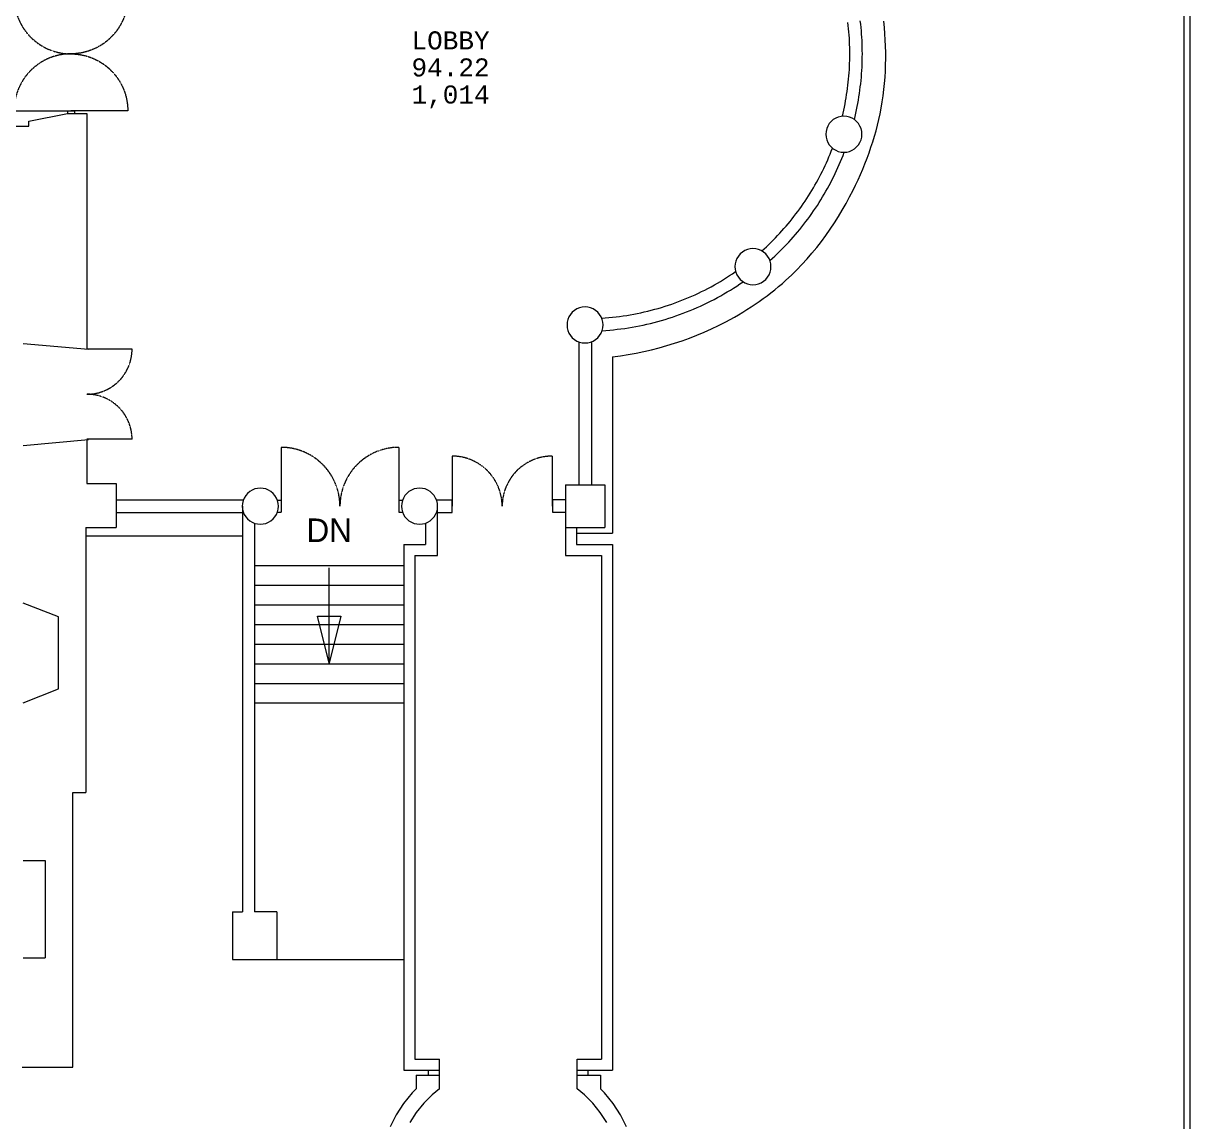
# Model space of a CAD drawing. Extents: x 0 to 84000, y 0 to 59400.
# Drawn here: x 69030 to 83900, y 19845 to 33844 of the extents above; entities that cross this region are included whole.
import ezdxf
from ezdxf.enums import TextEntityAlignment as Align

# ---------------------------------------------------------------- set-up
doc = ezdxf.new("R2010")
doc.units = 0
doc.header["$MEASUREMENT"] = 0
doc.linetypes.add('HIDDEN', pattern=[0.375, 0.25, -0.125])
doc.layers.get('0').update_dxf_attribs({"linetype": 'CONTINUOUS', "lineweight": 0})
for name, color, linetype, lineweight in [('001BUILDING', 7, 'CONTINUOUS', 0), ('001FORMAT', 7, 'CONTINUOUS', 0), ('001PARTITIONING', 5, 'CONTINUOUS', 0), ('RM$TXT', 7, 'CONTINUOUS', 0)]:
    doc.layers.add(name, color=color, linetype=linetype, lineweight=lineweight)
doc.styles.add('MONOTXT', font='monotxt.shx')

# ---------------------------------------------------------------- blocks, each defined once
blk = doc.blocks.new('1HH0214B')
at = {"linetype": 'Continuous'}
for p, q in [((0, 725), (0, 0)), ((1450, 725), (1450, 0))]:
    blk.add_line(p, q, dxfattribs=at)
at = {"linetype": 'HIDDEN'}
for p, q in [((28.463583, 724.440921), (0.000228, 724.999878)), ((56.88305, 722.764928), (28.463583, 724.440921)), ((85.214808, 719.974485), (56.88305, 722.764928)), ((113.41517, 716.073894), (85.214808, 719.974485)), ((141.440655, 711.06917), (113.41517, 716.073894)), ((169.248048, 704.968028), (141.440655, 711.06917)), ((196.794474, 697.779878), (169.248048, 704.968028)), ((224.037456, 689.515802), (196.794474, 697.779878)), ((250.93499, 680.188543), (224.037456, 689.515802)), ((277.445599, 669.812483), (250.93499, 680.188543)), ((303.528408, 658.403621), (277.445599, 669.812483)), ((329.143199, 645.979549), (303.528408, 658.403621)), ((354.250475, 632.559424), (329.143199, 645.979549)), ((378.811522, 618.163938), (354.250475, 632.559424)), ((402.788469, 602.815288), (378.811522, 618.163938)), ((426.144347, 586.537142), (402.788469, 602.815288)), ((1047.211791, 602.815462), (1023.855911, 586.537329)), ((1071.18874, 618.164098), (1047.211791, 602.815462)), ((1095.749789, 632.559571), (1071.18874, 618.164098)), ((1120.857065, 645.979683), (1095.749789, 632.559571)), ((1146.471855, 658.403743), (1120.857065, 645.979683)), ((1172.554663, 669.812592), (1146.471855, 658.403743)), ((1199.065272, 680.18864), (1172.554663, 669.812592)), ((1225.962803, 689.515886), (1199.065272, 680.18864)), ((1253.205784, 697.779951), (1225.962803, 689.515886)), ((1280.752206, 704.96809), (1253.205784, 697.779951)), ((1308.559596, 711.06922), (1280.752206, 704.96809)), ((1336.585077, 716.073934), (1308.559596, 711.06922)), ((1364.785435, 719.974514), (1336.585077, 716.073934)), ((1393.117188, 722.764947), (1364.785435, 719.974514)), ((1421.53665, 724.44093), (1393.117188, 722.764947)), ((1450, 724.999878), (1421.53665, 724.44093)), ((448.84314, 569.354598), (426.144347, 586.537142)), ((470.849851, 551.294151), (448.84314, 569.354598)), ((492.130545, 532.383649), (470.849851, 551.294151)), ((512.652411, 512.65225), (492.130545, 532.383649)), ((532.383803, 492.130378), (512.652411, 512.65225)), ((551.294299, 470.849678), (532.383803, 492.130378)), ((569.354739, 448.842962), (551.294299, 470.849678)), ((586.537276, 426.144163), (569.354739, 448.842962)), ((880.645483, 448.843243), (863.462938, 426.144457)), ((898.70593, 470.849946), (880.645483, 448.843243)), ((917.616432, 492.130633), (898.70593, 470.849946)), ((937.347831, 512.652491), (917.616432, 492.130633)), ((957.869701, 532.383877), (937.347831, 512.652491)), ((979.1504, 551.294365), (957.869701, 532.383877)), ((1001.157114, 569.354799), (979.1504, 551.294365)), ((1023.855911, 586.537329), (1001.157114, 569.354799)), ((602.815415, 402.78828), (586.537276, 426.144163)), ((618.164057, 378.811328), (602.815415, 402.78828)), ((632.559535, 354.250276), (618.164057, 378.811328)), ((645.979652, 329.142996), (632.559535, 354.250276)), ((658.403716, 303.528202), (645.979652, 329.142996)), ((669.81257, 277.445389), (658.403716, 303.528202)), ((791.596448, 303.528558), (780.187582, 277.445757)), ((804.020523, 329.143341), (791.596448, 303.528558)), ((817.440651, 354.250609), (804.020523, 329.143341)), ((831.836139, 378.811648), (817.440651, 354.250609)), ((847.184791, 402.788588), (831.836139, 378.811648)), ((863.462938, 426.144457), (847.184791, 402.788588)), ((680.188622, 250.934776), (669.81257, 277.445389)), ((689.515872, 224.03724), (680.188622, 250.934776)), ((697.77994, 196.794255), (689.515872, 224.03724)), ((704.968082, 169.247827), (697.77994, 196.794255)), ((711.069214, 141.440432), (704.968082, 169.247827)), ((745.032017, 169.248237), (738.930869, 141.44085)), ((752.220173, 196.794654), (745.032017, 169.248237)), ((760.484254, 224.03763), (752.220173, 196.794654)), ((769.811518, 250.935155), (760.484254, 224.03763)), ((780.187582, 277.445757), (769.811518, 250.935155)), ((716.07393, 113.414946), (711.069214, 141.440432)), ((719.974512, 85.214582), (716.07393, 113.414946)), ((722.764946, 56.882823), (719.974512, 85.214582)), ((724.44093, 28.463356), (722.764946, 56.882823)), ((724.999878, 0), (724.44093, 28.463356)), ((725.559088, 28.463805), (725.000122, 0.000455)), ((727.235089, 56.883266), (725.559088, 28.463805)), ((730.025539, 85.215017), (727.235089, 56.883266)), ((733.926138, 113.415373), (730.025539, 85.215017)), ((738.930869, 141.44085), (733.926138, 113.415373))]:
    blk.add_line(p, q, dxfattribs=at)
blk = doc.blocks.new('9HH0214B')
at = {"linetype": 'Continuous'}
for p, q in [((0, 575), (0, 0)), ((1150, 575), (1150, 0))]:
    blk.add_line(p, q, dxfattribs=at)
at = {"linetype": 'HIDDEN'}
for p, q in [((22.574565, 574.556567), (0.000181, 574.999878)), ((45.114141, 573.227332), (22.574565, 574.556567)), ((67.584155, 571.014222), (45.114141, 573.227332)), ((89.949959, 567.92065), (67.584155, 571.014222)), ((112.177066, 563.951386), (89.949959, 567.92065)), ((134.231205, 559.11255), (112.177066, 563.951386)), ((156.078369, 553.411603), (134.231205, 559.11255)), ((177.684871, 546.857336), (156.078369, 553.411603)), ((199.017397, 539.459855), (177.684871, 546.857336)), ((220.043052, 531.230567), (199.017397, 539.459855)), ((240.729417, 522.182159), (220.043052, 531.230567)), ((261.044595, 512.328585), (240.729417, 522.182159)), ((280.957261, 501.685038), (261.044595, 512.328585)), ((300.436711, 490.267929), (280.957261, 501.685038)), ((319.45291, 478.094863), (300.436711, 490.267929)), ((337.976536, 465.184609), (319.45291, 478.094863)), ((355.979027, 451.557075), (337.976536, 465.184609)), ((373.432624, 437.233273), (355.979027, 451.557075)), ((794.021175, 451.557234), (776.567575, 437.233443)), ((812.023668, 465.184758), (794.021175, 451.557234)), ((830.547296, 478.095001), (812.023668, 465.184758)), ((849.563497, 490.268056), (830.547296, 478.095001)), ((869.042948, 501.685155), (849.563497, 490.268056)), ((888.955615, 512.328692), (869.042948, 501.685155)), ((909.270792, 522.182256), (888.955615, 512.328692)), ((929.957156, 531.230653), (909.270792, 522.182256)), ((950.982811, 539.459932), (929.957156, 531.230653)), ((972.315335, 546.857403), (950.982811, 539.459932)), ((993.921835, 553.411661), (972.315335, 546.857403)), ((1015.768997, 559.112598), (993.921835, 553.411661)), ((1037.823133, 563.951425), (1015.768997, 559.112598)), ((1060.050237, 567.920681), (1037.823133, 563.951425)), ((1082.416038, 571.014245), (1060.050237, 567.920681)), ((1104.886048, 573.227347), (1082.416038, 571.014245)), ((1127.42562, 574.556574), (1104.886048, 573.227347)), ((1150, 574.999878), (1127.42562, 574.556574)), ((390.310415, 422.235289), (373.432624, 437.233273)), ((406.586377, 406.586249), (390.310415, 422.235289)), ((422.235412, 390.310283), (406.586377, 406.586249)), ((437.23339, 373.432487), (422.235412, 390.310283)), ((451.557187, 355.978885), (437.23339, 373.432487)), ((465.184716, 337.97639), (451.557187, 355.978885)), ((478.094963, 319.45276), (465.184716, 337.97639)), ((490.268023, 300.436557), (478.094963, 319.45276)), ((501.685126, 280.957103), (490.268023, 300.436557)), ((659.732132, 300.436811), (648.315021, 280.957367)), ((671.9052, 319.453004), (659.732132, 300.436811)), ((684.815454, 337.976624), (671.9052, 319.453004)), ((698.442989, 355.979108), (684.815454, 337.976624)), ((712.766791, 373.4327), (698.442989, 355.979108)), ((727.764775, 390.310485), (712.766791, 373.4327)), ((743.413815, 406.586441), (727.764775, 390.310485)), ((759.68978, 422.23547), (743.413815, 406.586441)), ((776.567575, 437.233443), (759.68978, 422.23547)), ((512.328667, 261.044434), (501.685126, 280.957103)), ((522.182235, 240.729253), (512.328667, 261.044434)), ((531.230636, 220.042885), (522.182235, 240.729253)), ((539.459918, 199.017227), (531.230636, 220.042885)), ((546.857392, 177.6847), (539.459918, 199.017227)), ((553.411652, 156.078195), (546.857392, 177.6847)), ((559.112592, 134.231029), (553.411652, 156.078195)), ((596.588437, 156.078512), (590.887486, 134.231354)), ((603.142708, 177.685009), (596.588437, 156.078512)), ((610.540193, 199.017528), (603.142708, 177.685009)), ((618.769485, 220.043177), (610.540193, 199.017528)), ((627.817895, 240.729536), (618.769485, 220.043177)), ((637.671472, 261.044707), (627.817895, 240.729536)), ((648.315021, 280.957367), (637.671472, 261.044707)), ((563.951421, 112.176889), (559.112592, 134.231029)), ((567.920678, 89.94978), (563.951421, 112.176889)), ((571.014243, 67.583976), (567.920678, 89.94978)), ((573.227346, 45.113961), (571.014243, 67.583976)), ((574.556574, 22.574385), (573.227346, 45.113961)), ((574.999878, 0), (574.556574, 22.574385)), ((575.44344, 22.574741), (575.000122, 0.000361)), ((576.772682, 45.114312), (575.44344, 22.574741)), ((578.985798, 67.584321), (576.772682, 45.114312)), ((582.079375, 89.950119), (578.985798, 67.584321)), ((586.048645, 112.177221), (582.079375, 89.950119)), ((590.887486, 134.231354), (586.048645, 112.177221))]:
    blk.add_line(p, q, dxfattribs=at)
blk = doc.blocks.new('11HH0214B')
at = {"linetype": 'Continuous'}
for p, q in [((0, 750), (0, 0)), ((1500, 750), (1500, 0))]:
    blk.add_line(p, q, dxfattribs=at)
at = {"linetype": 'HIDDEN'}
for p, q in [((29.445086, 749.421646), (0.000235, 749.999878)), ((58.844535, 747.687861), (29.445086, 749.421646)), ((88.15325, 744.801196), (58.844535, 747.687861)), ((117.326039, 740.766102), (88.15325, 744.801196)), ((1411.847001, 744.801226), (1382.674217, 740.766142)), ((1441.155711, 747.687881), (1411.847001, 744.801226)), ((1470.555155, 749.421656), (1441.155711, 747.687881)), ((1500, 749.999878), (1470.555155, 749.421656)), ((146.31792, 735.5888), (117.326039, 740.766102)), ((175.084189, 729.277275), (146.31792, 735.5888)), ((203.580491, 721.841257), (175.084189, 729.277275)), ((231.762887, 713.292213), (203.580491, 721.841257)), ((259.587922, 703.643324), (231.762887, 713.292213)), ((287.012691, 692.909469), (259.587922, 703.643324)), ((313.994907, 681.107198), (287.012691, 692.909469)), ((340.492966, 668.25471), (313.994907, 681.107198)), ((366.46601, 654.371821), (340.492966, 668.25471)), ((391.87399, 639.479939), (366.46601, 654.371821)), ((416.677729, 623.602026), (391.87399, 639.479939)), ((440.838982, 606.762564), (416.677729, 623.602026)), ((464.320493, 588.987519), (440.838982, 606.762564)), ((1059.161285, 606.762758), (1035.679771, 588.987726)), ((1083.32254, 623.602206), (1059.161285, 606.762758)), ((1108.126281, 639.480105), (1083.32254, 623.602206)), ((1133.534262, 654.371974), (1108.126281, 639.480105)), ((1159.507306, 668.254849), (1133.534262, 654.371974)), ((1186.005366, 681.107324), (1159.507306, 668.254849)), ((1212.987581, 692.909582), (1186.005366, 681.107324)), ((1240.412349, 703.643424), (1212.987581, 692.909582)), ((1268.237381, 713.2923), (1240.412349, 703.643424)), ((1296.419775, 721.841332), (1268.237381, 713.2923)), ((1324.916074, 729.277338), (1296.419775, 721.841332)), ((1353.68234, 735.588852), (1324.916074, 729.277338)), ((1382.674217, 740.766142), (1353.68234, 735.588852)), ((487.086055, 570.304297), (464.320493, 588.987519)), ((509.100567, 550.741709), (487.086055, 570.304297)), ((530.330083, 530.329916), (509.100567, 550.741709)), ((550.741868, 509.100394), (530.330083, 530.329916)), ((570.30445, 487.085876), (550.741868, 509.100394)), ((588.987664, 464.320308), (570.30445, 487.085876)), ((606.762702, 440.838791), (588.987664, 464.320308)), ((911.012565, 464.320599), (893.237519, 440.839096)), ((929.695787, 487.086154), (911.012565, 464.320599)), ((949.258375, 509.100658), (929.695787, 487.086154)), ((969.670167, 530.330166), (949.258375, 509.100658)), ((990.899688, 550.741944), (969.670167, 530.330166)), ((1012.914204, 570.304519), (990.899688, 550.741944)), ((1035.679771, 588.987726), (1012.914204, 570.304519)), ((623.602157, 416.677534), (606.762702, 440.838791)), ((639.480062, 391.87379), (623.602157, 416.677534)), ((654.371936, 366.465805), (639.480062, 391.87379)), ((668.254817, 340.492756), (654.371936, 366.465805)), ((681.107297, 313.994693), (668.254817, 340.492756)), ((692.909559, 287.012473), (681.107297, 313.994693)), ((818.892873, 313.995062), (807.090598, 287.012854)), ((831.745365, 340.493113), (818.892873, 313.995062)), ((845.628256, 366.466149), (831.745365, 340.493113)), ((860.520141, 391.874121), (845.628256, 366.466149)), ((876.398056, 416.677852), (860.520141, 391.874121)), ((893.237519, 440.839096), (876.398056, 416.677852)), ((703.643406, 259.587701), (692.909559, 287.012473)), ((713.292286, 231.762663), (703.643406, 259.587701)), ((721.841321, 203.580265), (713.292286, 231.762663)), ((729.27733, 175.08396), (721.841321, 203.580265)), ((735.588846, 146.317689), (729.27733, 175.08396)), ((770.722772, 175.084384), (764.41124, 146.318122)), ((778.158796, 203.580678), (770.722772, 175.084384)), ((786.707845, 231.763066), (778.158796, 203.580678)), ((796.356739, 259.588093), (786.707845, 231.763066)), ((807.090598, 287.012854), (796.356739, 259.588093)), ((740.766139, 117.325806), (735.588846, 146.317689)), ((744.801224, 88.153016), (740.766139, 117.325806)), ((747.68788, 58.8443), (744.801224, 88.153016)), ((749.421656, 29.444851), (747.68788, 58.8443)), ((749.999878, 0), (749.421656, 29.444851)), ((750.578363, 29.445316), (750.000122, 0.000471)), ((752.312156, 58.844758), (750.578363, 29.445316)), ((755.19883, 88.153466), (752.312156, 58.844758)), ((759.233931, 117.326248), (755.19883, 88.153466)), ((764.41124, 146.318122), (759.233931, 117.326248))]:
    blk.add_line(p, q, dxfattribs=at)

msp = doc.modelspace()

# ---------------------------------------------------------------- linework, layer by layer
at = {"layer": '001BUILDING', "linetype": 'Continuous'}
for p, q in [((79547, 33815), (79543, 33855)), ((79551, 33775), (79547, 33815)), ((79555, 33735), (79551, 33775)), ((79706, 33834), (79701, 33876)), ((79710, 33792), (79706, 33834)), ((79714, 33750), (79710, 33792)), ((80008, 33791), (80000, 33870)), ((80014, 33712), (80008, 33791)), ((79558, 33695), (79555, 33735)), ((79561, 33655), (79558, 33695)), ((79563, 33615), (79561, 33655)), ((79564, 33575), (79563, 33615)), ((79718, 33708), (79714, 33750)), ((79720, 33666), (79718, 33708)), ((79723, 33624), (79720, 33666)), ((79724, 33581), (79723, 33624)), ((80019, 33633), (80014, 33712)), ((80023, 33553), (80019, 33633)), ((79566, 33535), (79564, 33575)), ((79566, 33495), (79566, 33535)), ((79567, 33455), (79566, 33495)), ((79726, 33539), (79724, 33581)), ((79726, 33497), (79726, 33539)), ((79727, 33455), (79726, 33497)), ((80025, 33474), (80023, 33553)), ((80025, 33395), (80025, 33474)), ((79563, 33294), (79564, 33334)), ((79564, 33334), (79566, 33374)), ((79566, 33414), (79567, 33455)), ((79566, 33374), (79566, 33414)), ((79723, 33286), (79724, 33328)), ((79724, 33328), (79726, 33370)), ((79726, 33412), (79727, 33455)), ((79726, 33370), (79726, 33412)), ((80020, 33236), (80023, 33315)), ((80023, 33315), (80025, 33395)), ((79551, 33134), (79555, 33174)), ((79555, 33174), (79558, 33214)), ((79558, 33214), (79561, 33254)), ((79561, 33254), (79563, 33294)), ((79714, 33159), (79718, 33201)), ((79718, 33201), (79720, 33243)), ((79720, 33243), (79723, 33286)), ((80016, 33157), (80020, 33236)), ((79532, 32975), (79538, 33015)), ((79538, 33015), (79543, 33054)), ((79543, 33054), (79547, 33094)), ((79547, 33094), (79551, 33134)), ((79696, 32991), (79701, 33033)), ((79701, 33033), (79706, 33075)), ((79706, 33075), (79710, 33117)), ((79710, 33117), (79714, 33159)), ((80001, 32999), (80009, 33078)), ((80009, 33078), (80016, 33157)), ((79513, 32856), (79520, 32896)), ((79520, 32896), (79526, 32935)), ((79526, 32935), (79532, 32975)), ((79670, 32824), (79677, 32866)), ((79677, 32866), (79684, 32907)), ((79684, 32907), (79690, 32949)), ((79690, 32949), (79696, 32991)), ((79979, 32842), (79991, 32921)), ((79991, 32921), (80001, 32999)), ((69592, 32730), (69592, 32695)), ((69592, 32730), (69682, 32730)), ((69682, 32730), (69682, 32695)), ((79481, 32699), (79490, 32738)), ((79490, 32738), (79498, 32777)), ((79498, 32777), (79506, 32817)), ((79506, 32817), (79513, 32856)), ((79645, 32700), (79654, 32741)), ((79654, 32741), (79662, 32782)), ((79662, 32782), (79670, 32824)), ((79952, 32692), (79966, 32764)), ((79966, 32764), (79979, 32842)), ((79966, 32764), (79966, 32764)), ((69102, 32595), (69592, 32695)), ((69102, 32535), (69102, 32595)), ((69592, 32695), (69842, 32695)), ((69842, 32695), (69842, 29690)), ((79305, 32566), (79286, 32535)), ((79329, 32593), (79305, 32566)), ((79356, 32617), (79329, 32593)), ((79387, 32636), (79356, 32617)), ((79420, 32649), (79387, 32636)), ((79455, 32658), (79420, 32649)), ((79491, 32661), (79455, 32658)), ((79472, 32660), (79481, 32699)), ((79527, 32658), (79491, 32661)), ((79562, 32649), (79527, 32658)), ((79596, 32636), (79562, 32649)), ((79627, 32617), (79596, 32636)), ((79626, 32617), (79636, 32658)), ((79654, 32593), (79627, 32617)), ((79636, 32658), (79645, 32700)), ((79677, 32566), (79654, 32593)), ((79696, 32535), (79677, 32566)), ((79919, 32548), (79936, 32620)), ((79936, 32620), (79952, 32692)), ((68932, 32535), (69102, 32535)), ((79264, 32467), (79261, 32431)), ((79261, 32431), (79264, 32395)), ((79273, 32502), (79264, 32467)), ((79286, 32535), (79273, 32502)), ((79710, 32502), (79696, 32535)), ((79719, 32467), (79710, 32502)), ((79721, 32431), (79719, 32467)), ((79719, 32395), (79721, 32431)), ((79881, 32405), (79901, 32476)), ((79901, 32476), (79919, 32548)), ((79264, 32395), (79273, 32360)), ((79273, 32360), (79286, 32326)), ((79286, 32326), (79305, 32296)), ((79305, 32296), (79329, 32268)), ((79329, 32268), (79356, 32245)), ((79627, 32245), (79654, 32268)), ((79654, 32268), (79677, 32296)), ((79677, 32296), (79696, 32326)), ((79696, 32326), (79710, 32360)), ((79710, 32360), (79719, 32395)), ((79837, 32264), (79859, 32334)), ((79859, 32334), (79881, 32405)), ((79285, 32104), (79301, 32141)), ((79301, 32141), (79316, 32178)), ((79316, 32178), (79331, 32216)), ((79331, 32216), (79345, 32253)), ((79356, 32245), (79387, 32226)), ((79387, 32226), (79420, 32212)), ((79420, 32212), (79455, 32204)), ((79450, 32083), (79466, 32122)), ((79455, 32204), (79491, 32201)), ((79466, 32122), (79482, 32161)), ((79482, 32161), (79497, 32201)), ((79491, 32201), (79527, 32204)), ((79527, 32204), (79562, 32212)), ((79562, 32212), (79596, 32226)), ((79596, 32226), (79627, 32245)), ((79760, 32055), (79787, 32124)), ((79787, 32124), (79813, 32194)), ((79813, 32194), (79837, 32264)), ((79217, 31959), (79235, 31995)), ((79235, 31995), (79252, 32031)), ((79252, 32031), (79268, 32068)), ((79268, 32068), (79285, 32104)), ((79398, 31967), (79416, 32006)), ((79416, 32006), (79433, 32044)), ((79433, 32044), (79450, 32083)), ((79703, 31918), (79733, 31986)), ((79733, 31986), (79760, 32055)), ((79143, 31817), (79162, 31852)), ((79162, 31852), (79181, 31888)), ((79181, 31888), (79199, 31923)), ((79199, 31923), (79217, 31959)), ((79324, 31815), (79343, 31853)), ((79343, 31853), (79362, 31891)), ((79362, 31891), (79380, 31929)), ((79380, 31929), (79398, 31967)), ((79641, 31783), (79673, 31850)), ((79673, 31850), (79703, 31918)), ((79040, 31645), (79061, 31679)), ((79061, 31679), (79082, 31713)), ((79082, 31713), (79103, 31747)), ((79103, 31747), (79123, 31782)), ((79123, 31782), (79143, 31817)), ((79242, 31668), (79263, 31704)), ((79263, 31704), (79283, 31741)), ((79283, 31741), (79304, 31778)), ((79304, 31778), (79324, 31815)), ((79565, 31631), (79609, 31716)), ((79609, 31716), (79641, 31783)), ((79609, 31716), (79609, 31716)), ((78951, 31511), (78974, 31544)), ((78974, 31544), (78996, 31577)), ((78996, 31577), (79018, 31611)), ((79018, 31611), (79040, 31645)), ((79129, 31489), (79153, 31524)), ((79153, 31524), (79176, 31559)), ((79176, 31559), (79198, 31595)), ((79198, 31595), (79220, 31631)), ((79220, 31631), (79242, 31668)), ((79471, 31463), (79519, 31546)), ((79519, 31546), (79565, 31631)), ((78831, 31351), (78855, 31382)), ((78855, 31382), (78880, 31414)), ((78880, 31414), (78904, 31446)), ((78904, 31446), (78928, 31479)), ((78928, 31479), (78951, 31511)), ((79032, 31350), (79057, 31384)), ((79057, 31384), (79082, 31419)), ((79082, 31419), (79106, 31454)), ((79106, 31454), (79129, 31489)), ((79370, 31300), (79421, 31381)), ((79421, 31381), (79471, 31463)), ((78701, 31198), (78728, 31228)), ((78728, 31228), (78754, 31258)), ((78754, 31258), (78780, 31289)), ((78780, 31289), (78805, 31320)), ((78805, 31320), (78831, 31351)), ((78928, 31217), (78955, 31250)), ((78955, 31250), (78981, 31283)), ((78981, 31283), (79007, 31317)), ((79007, 31317), (79032, 31350)), ((79316, 31220), (79370, 31300)), ((78563, 31053), (78591, 31081)), ((78591, 31081), (78619, 31110)), ((78619, 31110), (78647, 31139)), ((78647, 31139), (78674, 31168)), ((78674, 31168), (78701, 31198)), ((78790, 31057), (78818, 31089)), ((78818, 31089), (78846, 31120)), ((78846, 31120), (78874, 31152)), ((78874, 31152), (78901, 31184)), ((78901, 31184), (78928, 31217)), ((79204, 31064), (79261, 31141)), ((79261, 31141), (79316, 31220)), ((78197, 30929), (78170, 30905)), ((78228, 30948), (78197, 30929)), ((78261, 30961), (78228, 30948)), ((78296, 30970), (78261, 30961)), ((78332, 30973), (78296, 30970)), ((78368, 30970), (78332, 30973)), ((78403, 30961), (78368, 30970)), ((78437, 30948), (78403, 30961)), ((78467, 30929), (78437, 30948)), ((78446, 30943), (78475, 30970)), ((78495, 30905), (78467, 30929)), ((78475, 30970), (78505, 30997)), ((78505, 30997), (78534, 31025)), ((78534, 31025), (78563, 31053)), ((78642, 30907), (78672, 30936)), ((78672, 30936), (78702, 30966)), ((78702, 30966), (78732, 30996)), ((78732, 30996), (78761, 31027)), ((78761, 31027), (78790, 31057)), ((79084, 30914), (79145, 30988)), ((79145, 30988), (79204, 31064)), ((78113, 30814), (78105, 30779)), ((78127, 30847), (78113, 30814)), ((78146, 30878), (78127, 30847)), ((78170, 30905), (78146, 30878)), ((78518, 30878), (78495, 30905)), ((78537, 30847), (78518, 30878)), ((78551, 30814), (78537, 30847)), ((78549, 30820), (78580, 30849)), ((78559, 30779), (78551, 30814)), ((78580, 30849), (78611, 30877)), ((78611, 30877), (78642, 30907)), ((78957, 30771), (79022, 30842)), ((79022, 30842), (79084, 30914)), ((78035, 30628), (78073, 30653)), ((78073, 30653), (78111, 30679)), ((78105, 30779), (78102, 30743)), ((78102, 30743), (78105, 30707)), ((78105, 30707), (78113, 30672)), ((78113, 30672), (78127, 30638)), ((78127, 30638), (78146, 30608)), ((78518, 30608), (78537, 30638)), ((78537, 30638), (78551, 30672)), ((78551, 30672), (78559, 30707)), ((78562, 30743), (78559, 30779)), ((78559, 30707), (78562, 30743)), ((78753, 30570), (78823, 30635)), ((78823, 30635), (78891, 30702)), ((78891, 30702), (78957, 30771)), ((77759, 30466), (77800, 30487)), ((77800, 30487), (77840, 30510)), ((77840, 30510), (77880, 30532)), ((77880, 30532), (77919, 30555)), ((77919, 30555), (77958, 30579)), ((77958, 30579), (77997, 30603)), ((77997, 30603), (78035, 30628)), ((78086, 30470), (78127, 30496)), ((78127, 30496), (78167, 30523)), ((78146, 30608), (78170, 30580)), ((78167, 30523), (78206, 30550)), ((78170, 30580), (78197, 30557)), ((78197, 30557), (78228, 30538)), ((78228, 30538), (78261, 30524)), ((78261, 30524), (78296, 30516)), ((78296, 30516), (78332, 30513)), ((78332, 30513), (78368, 30516)), ((78368, 30516), (78403, 30524)), ((78403, 30524), (78437, 30538)), ((78437, 30538), (78467, 30557)), ((78467, 30557), (78495, 30580)), ((78495, 30580), (78518, 30608)), ((78611, 30449), (78659, 30488)), ((78659, 30488), (78707, 30529)), ((78707, 30529), (78753, 30570)), ((78753, 30570), (78753, 30570)), ((77469, 30331), (77512, 30349)), ((77512, 30349), (77554, 30367)), ((77554, 30367), (77595, 30385)), ((77595, 30385), (77637, 30405)), ((77637, 30405), (77678, 30425)), ((77678, 30425), (77719, 30445)), ((77719, 30445), (77759, 30466)), ((77836, 30326), (77879, 30348)), ((77879, 30348), (77921, 30372)), ((77921, 30372), (77963, 30395)), ((77963, 30395), (78004, 30420)), ((78004, 30420), (78045, 30445)), ((78045, 30445), (78086, 30470)), ((78412, 30298), (78463, 30335)), ((78463, 30335), (78513, 30372)), ((78513, 30372), (78562, 30410)), ((78562, 30410), (78611, 30449)), ((76056, 30186), (76029, 30162)), ((76087, 30205), (76056, 30186)), ((76121, 30218), (76087, 30205)), ((76156, 30227), (76121, 30218)), ((76192, 30230), (76156, 30227)), ((76228, 30227), (76192, 30230)), ((76263, 30218), (76228, 30227)), ((76296, 30205), (76263, 30218)), ((76327, 30186), (76296, 30205)), ((76354, 30162), (76327, 30186)), ((76991, 30176), (77036, 30187)), ((77036, 30187), (77080, 30199)), ((77080, 30199), (77124, 30211)), ((77124, 30211), (77168, 30224)), ((77168, 30224), (77212, 30238)), ((77212, 30238), (77255, 30252)), ((77255, 30252), (77298, 30266)), ((77298, 30266), (77341, 30282)), ((77341, 30282), (77384, 30298)), ((77384, 30298), (77427, 30314)), ((77427, 30314), (77469, 30331)), ((77531, 30183), (77575, 30202)), ((77575, 30202), (77620, 30221)), ((77620, 30221), (77663, 30241)), ((77663, 30241), (77707, 30261)), ((77707, 30261), (77750, 30282)), ((77750, 30282), (77793, 30303)), ((77793, 30303), (77836, 30326)), ((78203, 30162), (78256, 30195)), ((78256, 30195), (78309, 30229)), ((78309, 30229), (78361, 30263)), ((78361, 30263), (78412, 30298)), ((75973, 30071), (75964, 30036)), ((75987, 30104), (75973, 30071)), ((76006, 30135), (75987, 30104)), ((76029, 30162), (76006, 30135)), ((76378, 30135), (76354, 30162)), ((76397, 30104), (76378, 30135)), ((76410, 30071), (76397, 30104)), ((76405, 30086), (76450, 30090)), ((76419, 30036), (76410, 30071)), ((76450, 30090), (76496, 30093)), ((76496, 30093), (76541, 30098)), ((76541, 30098), (76587, 30103)), ((76587, 30103), (76632, 30109)), ((76632, 30109), (76677, 30115)), ((76677, 30115), (76723, 30122)), ((76723, 30122), (76768, 30129)), ((76768, 30129), (76813, 30137)), ((76813, 30137), (76858, 30146)), ((76858, 30146), (76902, 30155)), ((76902, 30155), (76947, 30165)), ((76947, 30165), (76991, 30176)), ((77074, 30032), (77121, 30044)), ((77121, 30044), (77167, 30057)), ((77167, 30057), (77213, 30071)), ((77213, 30071), (77259, 30085)), ((77259, 30085), (77305, 30100)), ((77305, 30100), (77351, 30115)), ((77351, 30115), (77396, 30131)), ((77396, 30131), (77441, 30148)), ((77441, 30148), (77486, 30165)), ((77486, 30165), (77531, 30183)), ((77895, 29994), (77985, 30039)), ((77985, 30039), (78040, 30069)), ((77985, 30039), (77985, 30039)), ((78040, 30069), (78095, 30099)), ((78095, 30099), (78149, 30130)), ((78149, 30130), (78203, 30162)), ((75964, 30036), (75962, 30000)), ((75962, 30000), (75964, 29964)), ((75964, 29964), (75973, 29929)), ((75973, 29929), (75987, 29895)), ((75987, 29895), (76006, 29865)), ((76378, 29865), (76397, 29895)), ((76397, 29895), (76410, 29929)), ((76410, 29929), (76419, 29964)), ((76410, 29926), (76458, 29930)), ((76422, 30000), (76419, 30036)), ((76419, 29964), (76422, 30000)), ((76458, 29930), (76506, 29934)), ((76506, 29934), (76554, 29938)), ((76554, 29938), (76601, 29944)), ((76601, 29944), (76649, 29949)), ((76649, 29949), (76697, 29956)), ((76697, 29956), (76745, 29963)), ((76745, 29963), (76792, 29971)), ((76792, 29971), (76839, 29980)), ((76839, 29980), (76887, 29989)), ((76887, 29989), (76934, 29999)), ((76934, 29999), (76981, 30009)), ((76981, 30009), (77028, 30020)), ((77028, 30020), (77074, 30032)), ((77617, 29870), (77711, 29909)), ((77711, 29909), (77803, 29950)), ((77803, 29950), (77895, 29994)), ((69030, 29765), (69860, 29690)), ((76006, 29865), (76029, 29837)), ((76029, 29837), (76056, 29814)), ((76056, 29814), (76087, 29795)), ((76087, 29795), (76121, 29781)), ((76112, 29784), (76112, 27960)), ((76121, 29781), (76156, 29773)), ((76156, 29773), (76192, 29770)), ((76192, 29770), (76228, 29773)), ((76228, 29773), (76263, 29781)), ((76263, 29781), (76296, 29795)), ((76272, 29784), (76272, 27960)), ((76296, 29795), (76327, 29814)), ((76327, 29814), (76354, 29837)), ((76354, 29837), (76378, 29865)), ((77235, 29737), (77332, 29767)), ((77332, 29767), (77428, 29799)), ((77428, 29799), (77523, 29833)), ((77523, 29833), (77617, 29870)), ((76543, 29593), (76643, 29607)), ((76543, 29593), (76543, 27345)), ((76643, 29607), (76743, 29623)), ((76743, 29623), (76842, 29641)), ((76842, 29641), (76941, 29661)), ((76941, 29661), (77039, 29684)), ((77039, 29684), (77137, 29709)), ((77137, 29709), (77235, 29737)), ((69030, 28465), (69860, 28540)), ((69842, 28540), (69842, 27980)), ((69842, 27980), (70212, 27980)), ((70212, 27980), (70212, 27420)), ((75942, 27960), (76442, 27960)), ((75942, 27960), (75942, 27420)), ((76442, 27960), (76442, 27420)), ((71866, 27825), (71847, 27794)), ((71889, 27852), (71866, 27825)), ((71916, 27876), (71889, 27852)), ((71947, 27895), (71916, 27876)), ((71981, 27909), (71947, 27895)), ((72016, 27917), (71981, 27909)), ((72052, 27920), (72016, 27917)), ((72088, 27917), (72052, 27920)), ((72123, 27909), (72088, 27917)), ((72156, 27895), (72123, 27909)), ((72187, 27876), (72156, 27895)), ((72214, 27852), (72187, 27876)), ((72238, 27825), (72214, 27852)), ((72257, 27794), (72238, 27825)), ((73896, 27825), (73877, 27794)), ((73919, 27852), (73896, 27825)), ((73946, 27876), (73919, 27852)), ((73977, 27895), (73946, 27876)), ((74011, 27909), (73977, 27895)), ((74046, 27917), (74011, 27909)), ((74082, 27920), (74046, 27917)), ((74118, 27917), (74082, 27920)), ((74153, 27909), (74118, 27917)), ((74186, 27895), (74153, 27909)), ((74217, 27876), (74186, 27895)), ((74244, 27852), (74217, 27876)), ((74268, 27825), (74244, 27852)), ((74287, 27794), (74268, 27825)), ((70212, 27770), (71836, 27770)), ((71824, 27726), (71822, 27690)), ((71822, 27690), (71824, 27654)), ((71833, 27761), (71824, 27726)), ((71824, 27690), (71824, 22519)), ((71847, 27794), (71833, 27761)), ((72270, 27761), (72257, 27794)), ((72269, 27765), (72317, 27765)), ((72279, 27726), (72270, 27761)), ((72282, 27690), (72279, 27726)), ((72279, 27654), (72282, 27690)), ((72317, 27690), (72317, 27615)), ((73817, 27765), (73864, 27765)), ((73817, 27765), (73817, 27615)), ((73854, 27726), (73852, 27690)), ((73852, 27690), (73854, 27654)), ((73863, 27761), (73854, 27726)), ((73877, 27794), (73863, 27761)), ((74300, 27761), (74287, 27794)), ((74297, 27770), (74497, 27770)), ((74309, 27726), (74300, 27761)), ((74312, 27690), (74309, 27726)), ((74309, 27654), (74312, 27690)), ((74309, 27060), (74309, 27690)), ((74497, 27610), (74497, 27770)), ((75782, 27610), (75782, 27770)), ((75942, 27770), (75782, 27770)), ((70212, 27610), (71824, 27610)), ((71824, 27654), (71833, 27619)), ((71833, 27619), (71847, 27585)), ((71847, 27585), (71866, 27555)), ((71866, 27555), (71889, 27527)), ((71889, 27527), (71916, 27504)), ((72187, 27504), (72214, 27527)), ((72214, 27527), (72238, 27555)), ((72238, 27555), (72257, 27585)), ((72257, 27585), (72270, 27619)), ((72269, 27615), (72317, 27615)), ((72270, 27619), (72279, 27654)), ((73817, 27615), (73864, 27615)), ((73854, 27654), (73863, 27619)), ((73863, 27619), (73877, 27585)), ((73877, 27585), (73896, 27555)), ((73896, 27555), (73919, 27527)), ((73919, 27527), (73946, 27504)), ((74217, 27504), (74244, 27527)), ((74244, 27527), (74268, 27555)), ((74268, 27555), (74287, 27585)), ((74287, 27585), (74300, 27619)), ((74300, 27619), (74309, 27654)), ((74309, 27610), (74497, 27610)), ((75942, 27610), (75782, 27610)), ((69829, 27420), (70212, 27420)), ((69829, 27420), (69829, 24041)), ((71916, 27504), (71947, 27485)), ((71947, 27485), (71981, 27471)), ((71977, 27472), (71977, 22519)), ((71981, 27471), (72016, 27463)), ((72016, 27463), (72052, 27460)), ((72052, 27460), (72088, 27463)), ((72088, 27463), (72123, 27471)), ((72123, 27471), (72156, 27485)), ((72156, 27485), (72187, 27504)), ((73946, 27504), (73977, 27485)), ((73977, 27485), (74011, 27471)), ((74011, 27471), (74046, 27463)), ((74046, 27463), (74082, 27460)), ((74082, 27460), (74118, 27463)), ((74118, 27463), (74153, 27471)), ((74153, 27471), (74186, 27485)), ((74157, 27472), (74157, 27200)), ((74186, 27485), (74217, 27504)), ((75942, 27420), (76442, 27420)), ((75942, 27420), (75942, 27060)), ((76082, 27420), (76082, 27200)), ((69829, 27310), (71824, 27310)), ((76082, 27345), (76543, 27345)), ((73883, 27200), (73883, 20500)), ((73883, 27200), (74157, 27200)), ((76082, 27200), (76543, 27200)), ((76543, 27200), (76543, 20500)), ((71977, 26932), (73883, 26932)), ((74023, 27060), (74023, 20640)), ((74023, 27060), (74309, 27060)), ((75942, 27060), (76403, 27060)), ((76403, 27060), (76403, 20640)), ((72930, 25690), (72930, 26903)), ((71977, 26682), (73883, 26682)), ((69477, 26280), (69030, 26455)), ((71977, 26432), (73883, 26432)), ((69477, 25360), (69477, 26280)), ((71977, 26182), (73883, 26182)), ((71977, 25932), (73883, 25932)), ((71977, 25682), (73883, 25682)), ((71977, 25432), (73883, 25432)), ((69030, 25185), (69477, 25360)), ((71977, 25182), (73883, 25182)), ((69662, 20541), (69662, 24041)), ((69662, 24041), (69829, 24041)), ((69030, 23175), (69310, 23175)), ((69310, 23175), (69310, 21935)), ((71697, 22519), (71824, 22519)), ((71697, 22519), (71697, 21913)), ((72263, 22519), (71977, 22519)), ((72263, 22519), (72263, 21913)), ((69030, 21935), (69310, 21935)), ((71697, 21913), (72125, 21913)), ((72125, 21913), (73883, 21913)), ((69016, 20541), (69662, 20541)), ((74023, 20640), (74336, 20640)), ((74336, 20262), (74336, 20640)), ((76090, 20262), (76090, 20640)), ((76090, 20640), (76403, 20640)), ((73883, 20500), (74327, 20500)), ((74038, 20440), (74038, 20265)), ((74038, 20440), (74336, 20440)), ((74196, 20440), (74196, 20500)), ((76090, 20440), (76388, 20440)), ((76100, 20500), (76543, 20500)), ((76230, 20440), (76230, 20500)), ((76388, 20440), (76388, 20265)), ((74038, 20265), (73987, 20214)), ((74336, 20262), (74243, 20187)), ((76184, 20187), (76090, 20262)), ((76440, 20214), (76388, 20265)), ((73879, 20079), (73784, 19934)), ((73987, 20214), (73879, 20079)), ((74136, 20080), (74040, 19962)), ((74243, 20187), (74136, 20080)), ((76291, 20080), (76184, 20187)), ((76386, 19962), (76291, 20080)), ((76548, 20079), (76440, 20214)), ((76642, 19934), (76548, 20079)), ((73784, 19934), (73706, 19781)), ((74040, 19962), (73958, 19834)), ((76469, 19834), (76386, 19962)), ((76721, 19781), (76642, 19934))]:
    msp.add_line(p, q, dxfattribs=at)
msp.add_polyline3d([(72930, 25690, 0), (72780, 26290, 0), (73080, 26290, 0)], close=True, dxfattribs=at)
at = {"layer": '001FORMAT', "linetype": 'Continuous'}
for p, q in [((83825, 59225), (83825, 175)), ((83900, 59300), (83900, 100))]:
    msp.add_line(p, q, dxfattribs=at)

# ---------------------------------------------------------------- block references
at = {"layer": '001PARTITIONING', "linetype": 'Continuous', "xscale": 0.999998, "zscale": 0.999998}
for name, p, yscale, rotation in [('1HH0214B', (69637, 32730), 0.999998, 90), ('1HH0214B', (69637, 32730), -0.999998, 90.000154), ('9HH0214B', (69842, 29692), 0.999998, 270)]:
    msp.add_blockref(name, p, dxfattribs=dict(at, yscale=yscale, rotation=rotation))
at = {"layer": '001PARTITIONING', "linetype": 'Continuous'}
for p, xscale, yscale, zscale in [((72317, 27690), 0.999998, 0.999998, 0.999998), ((74497, 27690), 0.8504935999999998, 0.8504935999999998, 0.8504935999999998)]:
    msp.add_blockref('11HH0214B', p, dxfattribs=dict(at, xscale=xscale, yscale=yscale, zscale=zscale))

# ---------------------------------------------------------------- texts
at = {"layer": '001BUILDING', "linetype": 'Continuous'}
msp.add_text('DN', height=300, dxfattribs=at).set_placement((72930, 27383), align=Align.MIDDLE)
at = {"layer": 'RM$TXT', "style": 'MONOTXT'}
for s, p in [('LOBBY', (74477, 33512)), ('94.22', (74477, 33167)), ('1,014', (74477, 32822))]:
    msp.add_text(s, height=230, dxfattribs=at).set_placement(p, align=Align.CENTER)

doc.saveas('drawing.dxf')
